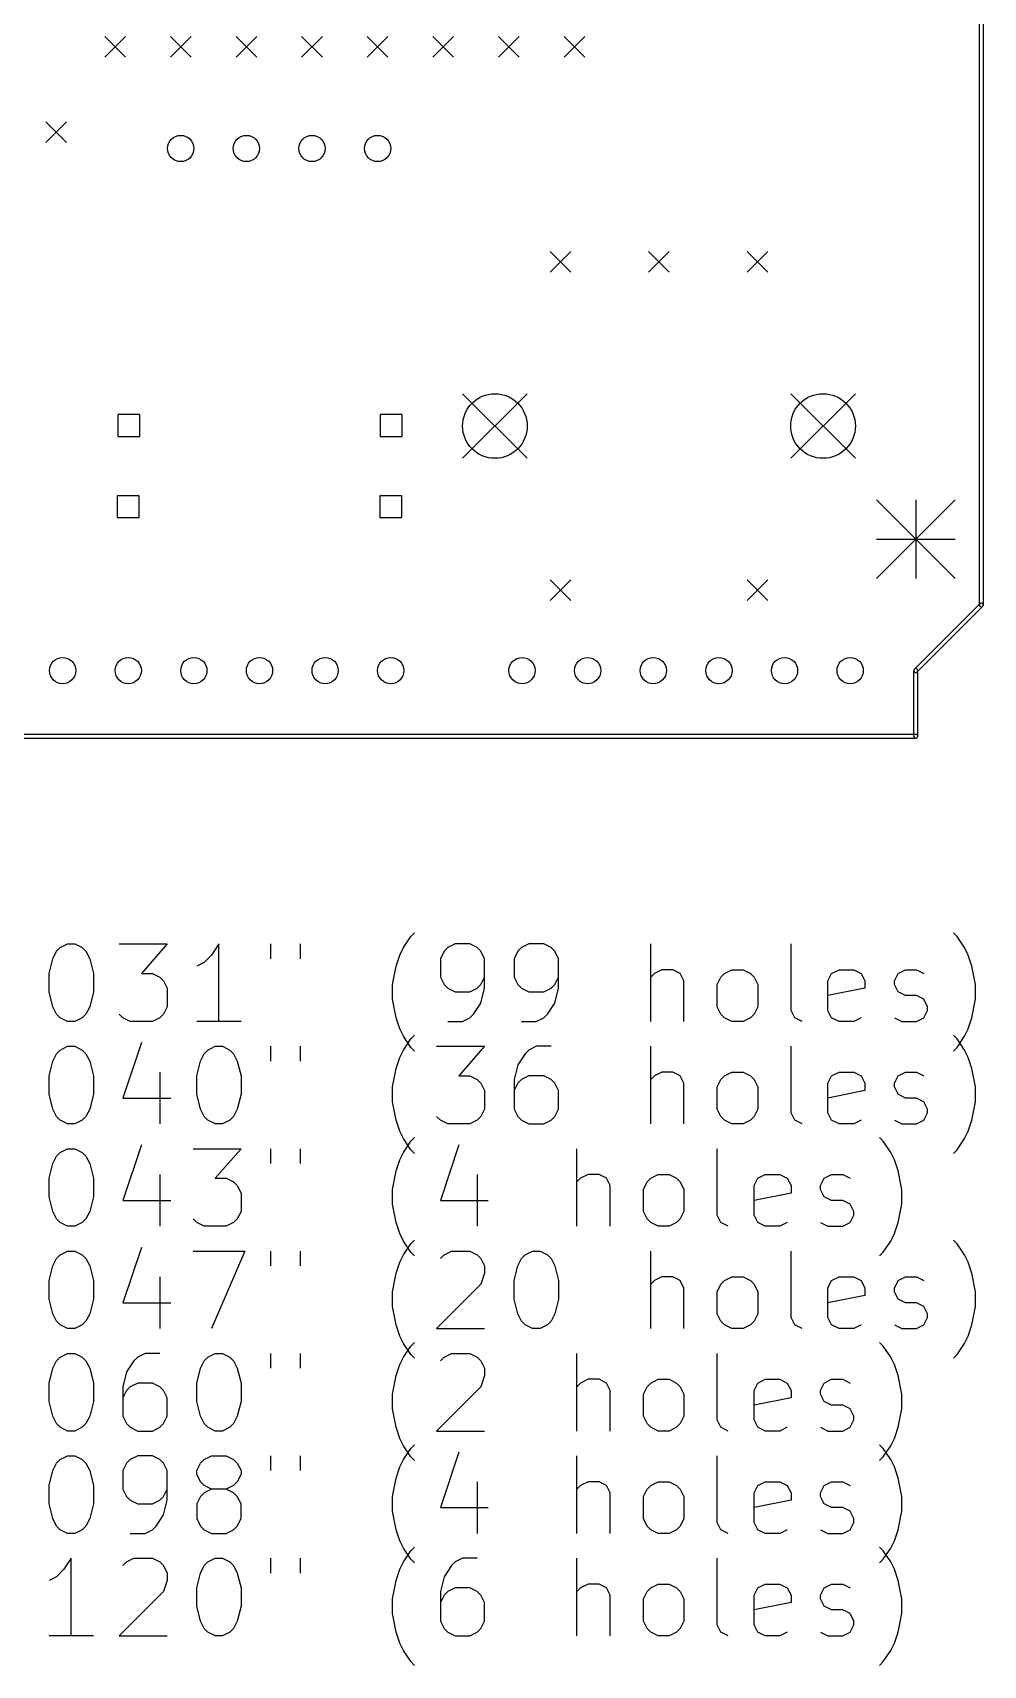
# Model space of a CAD drawing. Extents: x 108 to 190, y -162 to -37.
# Drawn here: x 142.9 to 179.7, y -162.3 to -99.2 of the extents above; entities that cross this region are included whole.
import ezdxf

# ---------------------------------------------------------------- set-up
doc = ezdxf.new("R2010")
doc.units = 0
doc.header["$MEASUREMENT"] = 0
doc.layers.add('BLACK', color=7, linetype='CONTINUOUS')

msp = doc.modelspace()

# ---------------------------------------------------------------- linework, layer by layer
at = {"layer": 'Black'}
for p, q in [((179.503, -121.285), (179.503, -88.519)), ((179.653, -121.285), (179.653, -88.519)), ((145.65, -99.295), (146.45, -100.095)), ((146.45, -99.295), (145.65, -100.095)), ((148.19, -99.295), (148.99, -100.095)), ((148.99, -99.295), (148.19, -100.095)), ((150.73, -99.295), (151.53, -100.095)), ((151.53, -99.295), (150.73, -100.095)), ((153.27, -99.295), (154.07, -100.095)), ((154.07, -99.295), (153.27, -100.095)), ((155.81, -99.295), (156.61, -100.095)), ((156.61, -99.295), (155.81, -100.095)), ((158.35, -99.295), (159.15, -100.095)), ((159.15, -99.295), (158.35, -100.095)), ((160.89, -99.295), (161.69, -100.095)), ((161.69, -99.295), (160.89, -100.095)), ((163.43, -99.295), (164.23, -100.095)), ((164.23, -99.295), (163.43, -100.095)), ((143.364, -102.597), (144.164, -103.397)), ((144.164, -102.597), (143.364, -103.397)), ((162.888, -107.615), (163.688, -108.415)), ((163.688, -107.615), (162.888, -108.415)), ((166.698, -107.615), (167.498, -108.415)), ((167.498, -107.615), (166.698, -108.415)), ((170.508, -107.615), (171.308, -108.415)), ((171.308, -107.615), (170.508, -108.415)), ((159.498, -113.115), (161.998, -115.615)), ((161.998, -113.115), (159.498, -115.615)), ((172.198, -113.115), (174.698, -115.615)), ((174.698, -113.115), (172.198, -115.615)), ((147.002, -113.921), (146.154, -113.921)), ((146.154, -113.921), (146.154, -114.769)), ((147.002, -114.769), (147.002, -113.921)), ((157.162, -113.921), (156.314, -113.921)), ((156.314, -113.921), (156.314, -114.769)), ((157.162, -114.769), (157.162, -113.921)), ((146.154, -114.769), (147.002, -114.769)), ((156.314, -114.769), (157.162, -114.769)), ((146.982, -117.061), (146.134, -117.061)), ((146.134, -117.061), (146.134, -117.909)), ((146.982, -117.909), (146.982, -117.061)), ((157.142, -117.061), (156.294, -117.061)), ((156.294, -117.061), (156.294, -117.909)), ((157.142, -117.909), (157.142, -117.061)), ((175.514, -117.221), (178.562, -120.269)), ((178.562, -117.221), (175.514, -120.269)), ((177.038, -117.221), (177.038, -120.269)), ((146.134, -117.909), (146.982, -117.909)), ((156.294, -117.909), (157.142, -117.909)), ((175.514, -118.745), (178.562, -118.745)), ((162.888, -120.315), (163.688, -121.115)), ((163.688, -120.315), (162.888, -121.115)), ((170.508, -120.315), (171.308, -121.115)), ((171.308, -120.315), (170.508, -121.115)), ((176.985, -123.772), (179.525, -121.232)), ((177.091, -123.878), (179.631, -121.338)), ((176.963, -126.365), (176.963, -123.825)), ((177.113, -126.365), (177.113, -123.825)), ((110.998, -126.29), (177.038, -126.29)), ((110.998, -126.44), (177.038, -126.44)), ((143.923, -134.54), (144.209, -134.397)), ((144.209, -134.397), (144.494, -134.397)), ((144.494, -134.397), (144.78, -134.54)), ((146.209, -134.397), (148.066, -134.397)), ((148.066, -134.397), (147.066, -135.54)), ((150.066, -134.397), (149.78, -134.826)), ((150.066, -137.397), (150.066, -134.397)), ((152.066, -134.397), (152.066, -134.969)), ((153.209, -134.397), (153.209, -134.969)), ((157.209, -134.54), (157.494, -134.111)), ((157.494, -134.111), (157.637, -133.969)), ((159.209, -134.397), (158.923, -134.54)), ((159.78, -134.397), (159.209, -134.397)), ((160.066, -134.54), (159.78, -134.397)), ((162.066, -134.397), (161.78, -134.54)), ((162.637, -134.397), (162.066, -134.397)), ((162.923, -134.54), (162.637, -134.397)), ((166.78, -137.397), (166.78, -134.397)), ((172.209, -136.969), (172.209, -134.397)), ((178.637, -134.111), (178.494, -133.969)), ((178.923, -134.54), (178.637, -134.111)), ((143.494, -135.54), (143.637, -134.969)), ((143.637, -134.969), (143.78, -134.683)), ((143.78, -134.683), (143.923, -134.54)), ((144.78, -134.54), (144.923, -134.683)), ((144.923, -134.683), (145.066, -134.969)), ((145.066, -134.969), (145.209, -135.54)), ((149.494, -135.111), (149.209, -135.254)), ((149.78, -134.826), (149.494, -135.111)), ((156.923, -135.254), (157.066, -134.826)), ((157.066, -134.826), (157.209, -134.54)), ((158.78, -134.683), (158.637, -134.969)), ((158.637, -134.969), (158.637, -135.683)), ((158.923, -134.54), (158.78, -134.683)), ((160.209, -134.683), (160.066, -134.54)), ((160.352, -134.969), (160.209, -134.683)), ((160.352, -136.111), (160.352, -134.969)), ((161.637, -134.683), (161.494, -134.969)), ((161.494, -134.969), (161.494, -135.683)), ((161.78, -134.54), (161.637, -134.683)), ((163.066, -134.683), (162.923, -134.54)), ((163.209, -134.969), (163.066, -134.683)), ((163.209, -136.111), (163.209, -134.969)), ((179.066, -134.826), (178.923, -134.54)), ((179.209, -135.254), (179.066, -134.826)), ((143.494, -136.254), (143.494, -135.54)), ((145.209, -135.54), (145.209, -136.254)), ((147.066, -135.54), (147.494, -135.54)), ((147.494, -135.54), (147.78, -135.683)), ((147.78, -135.683), (147.923, -135.826)), ((156.78, -135.969), (156.923, -135.254)), ((158.637, -135.683), (158.78, -135.969)), ((160.209, -135.969), (160.352, -135.683)), ((161.494, -135.683), (161.637, -135.969)), ((163.066, -135.969), (163.209, -135.683)), ((166.923, -135.54), (166.78, -135.683)), ((167.209, -135.397), (166.923, -135.54)), ((167.637, -135.397), (167.209, -135.397)), ((167.923, -135.54), (167.637, -135.397)), ((168.066, -135.826), (167.923, -135.54)), ((169.352, -135.969), (169.494, -135.683)), ((169.494, -135.683), (169.637, -135.54)), ((169.637, -135.54), (169.923, -135.397)), ((169.923, -135.397), (170.352, -135.397)), ((170.352, -135.397), (170.637, -135.54)), ((170.637, -135.54), (170.78, -135.683)), ((170.78, -135.683), (170.923, -135.969)), ((173.637, -135.826), (173.78, -135.54)), ((173.78, -135.54), (174.066, -135.397)), ((174.066, -135.397), (174.637, -135.397)), ((174.637, -135.397), (174.923, -135.54)), ((174.923, -135.54), (175.066, -135.826)), ((176.209, -135.826), (176.352, -135.54)), ((176.352, -135.54), (176.637, -135.397)), ((176.637, -135.397), (177.066, -135.397)), ((177.066, -135.397), (177.352, -135.54)), ((179.352, -135.969), (179.209, -135.254)), ((143.637, -136.826), (143.494, -136.254)), ((145.209, -136.254), (145.066, -136.826)), ((147.923, -135.826), (148.066, -136.111)), ((148.066, -136.111), (148.066, -136.826)), ((156.78, -136.54), (156.78, -135.969)), ((158.78, -135.969), (158.923, -136.111)), ((158.923, -136.111), (159.209, -136.254)), ((159.209, -136.254), (159.78, -136.254)), ((159.78, -136.254), (160.066, -136.111)), ((160.066, -136.111), (160.209, -135.969)), ((160.209, -136.683), (160.352, -136.111)), ((161.637, -135.969), (161.78, -136.111)), ((161.78, -136.111), (162.066, -136.254)), ((162.066, -136.254), (162.637, -136.254)), ((162.637, -136.254), (162.923, -136.111)), ((162.923, -136.111), (163.066, -135.969)), ((163.066, -136.683), (163.209, -136.111)), ((168.066, -137.397), (168.066, -135.826)), ((169.352, -136.826), (169.352, -135.969)), ((170.923, -135.969), (170.923, -136.826)), ((173.637, -136.969), (173.637, -135.826)), ((175.066, -136.111), (173.637, -136.397)), ((175.066, -135.826), (175.066, -136.111)), ((176.209, -135.969), (176.209, -135.826)), ((176.352, -136.254), (176.209, -135.969)), ((176.637, -136.397), (176.352, -136.254)), ((177.066, -136.397), (176.637, -136.397)), ((177.352, -136.54), (177.066, -136.397)), ((179.352, -136.54), (179.352, -135.969)), ((143.78, -137.111), (143.637, -136.826)), ((145.066, -136.826), (144.923, -137.111)), ((148.066, -136.826), (147.923, -137.111)), ((156.923, -137.254), (156.78, -136.54)), ((159.923, -137.111), (160.209, -136.683)), ((162.78, -137.111), (163.066, -136.683)), ((169.494, -137.111), (169.352, -136.826)), ((170.923, -136.826), (170.78, -137.111)), ((172.352, -137.254), (172.209, -136.969)), ((173.78, -137.254), (173.637, -136.969)), ((177.494, -136.826), (177.352, -136.54)), ((177.352, -137.254), (177.494, -136.969)), ((177.494, -136.969), (177.494, -136.826)), ((179.209, -137.254), (179.352, -136.54)), ((143.923, -137.254), (143.78, -137.111)), ((144.209, -137.397), (143.923, -137.254)), ((144.494, -137.397), (144.209, -137.397)), ((144.78, -137.254), (144.494, -137.397)), ((144.923, -137.111), (144.78, -137.254)), ((146.352, -137.254), (146.209, -137.111)), ((146.637, -137.397), (146.352, -137.254)), ((147.494, -137.397), (146.637, -137.397)), ((147.78, -137.254), (147.494, -137.397)), ((147.923, -137.111), (147.78, -137.254)), ((150.923, -137.397), (149.209, -137.397)), ((157.066, -137.683), (156.923, -137.254)), ((158.923, -137.397), (159.494, -137.397)), ((159.494, -137.397), (159.78, -137.254)), ((159.78, -137.254), (159.923, -137.111)), ((161.78, -137.397), (162.352, -137.397)), ((162.352, -137.397), (162.637, -137.254)), ((162.637, -137.254), (162.78, -137.111)), ((169.637, -137.254), (169.494, -137.111)), ((169.923, -137.397), (169.637, -137.254)), ((170.352, -137.397), (169.923, -137.397)), ((170.637, -137.254), (170.352, -137.397)), ((170.78, -137.111), (170.637, -137.254)), ((172.637, -137.397), (172.352, -137.254)), ((174.066, -137.397), (173.78, -137.254)), ((174.637, -137.397), (174.066, -137.397)), ((174.923, -137.254), (174.637, -137.397)), ((176.209, -137.254), (176.494, -137.397)), ((176.494, -137.397), (177.066, -137.397)), ((177.066, -137.397), (177.352, -137.254)), ((179.066, -137.683), (179.209, -137.254)), ((147.066, -138.214), (146.352, -140.357)), ((157.209, -137.969), (157.066, -137.683)), ((157.494, -138.397), (157.209, -137.969)), ((157.209, -138.5), (157.494, -138.071)), ((157.494, -138.071), (157.637, -137.929)), ((178.637, -138.071), (178.494, -137.929)), ((178.637, -138.397), (178.923, -137.969)), ((178.923, -138.5), (178.637, -138.071)), ((178.923, -137.969), (179.066, -137.683)), ((143.637, -138.929), (143.78, -138.643)), ((143.78, -138.643), (143.923, -138.5)), ((143.923, -138.5), (144.209, -138.357)), ((144.209, -138.357), (144.494, -138.357)), ((144.494, -138.357), (144.78, -138.5)), ((144.78, -138.5), (144.923, -138.643)), ((144.923, -138.643), (145.066, -138.929)), ((149.352, -138.929), (149.494, -138.643)), ((149.494, -138.643), (149.637, -138.5)), ((149.637, -138.5), (149.923, -138.357)), ((149.923, -138.357), (150.209, -138.357)), ((150.209, -138.357), (150.494, -138.5)), ((150.494, -138.5), (150.637, -138.643)), ((150.637, -138.643), (150.78, -138.929)), ((152.066, -138.357), (152.066, -138.929)), ((153.209, -138.357), (153.209, -138.929)), ((156.923, -139.214), (157.066, -138.786)), ((157.066, -138.786), (157.209, -138.5)), ((157.637, -138.54), (157.494, -138.397)), ((158.494, -138.357), (160.352, -138.357)), ((160.352, -138.357), (159.352, -139.5)), ((161.923, -138.643), (161.637, -139.071)), ((162.066, -138.5), (161.923, -138.643)), ((162.352, -138.357), (162.066, -138.5)), ((162.923, -138.357), (162.352, -138.357)), ((166.78, -141.357), (166.78, -138.357)), ((172.209, -140.929), (172.209, -138.357)), ((178.494, -138.54), (178.637, -138.397)), ((179.066, -138.786), (178.923, -138.5)), ((179.209, -139.214), (179.066, -138.786)), ((143.494, -139.5), (143.637, -138.929)), ((143.494, -140.214), (143.494, -139.5)), ((145.066, -138.929), (145.209, -139.5)), ((145.209, -139.5), (145.209, -140.214)), ((147.78, -139.357), (147.78, -141.357)), ((149.209, -139.5), (149.352, -138.929)), ((149.209, -140.214), (149.209, -139.5)), ((150.78, -138.929), (150.923, -139.5)), ((150.923, -139.5), (150.923, -140.214)), ((156.78, -139.929), (156.923, -139.214)), ((159.352, -139.5), (159.78, -139.5)), ((159.78, -139.5), (160.066, -139.643)), ((161.637, -139.071), (161.494, -139.643)), ((162.066, -139.5), (161.78, -139.643)), ((162.637, -139.5), (162.066, -139.5)), ((162.923, -139.643), (162.637, -139.5)), ((166.923, -139.5), (166.78, -139.643)), ((167.209, -139.357), (166.923, -139.5)), ((167.637, -139.357), (167.209, -139.357)), ((167.923, -139.5), (167.637, -139.357)), ((168.066, -139.786), (167.923, -139.5)), ((169.494, -139.643), (169.637, -139.5)), ((169.637, -139.5), (169.923, -139.357)), ((169.923, -139.357), (170.352, -139.357)), ((170.352, -139.357), (170.637, -139.5)), ((170.637, -139.5), (170.78, -139.643)), ((173.637, -139.786), (173.78, -139.5)), ((173.78, -139.5), (174.066, -139.357)), ((174.066, -139.357), (174.637, -139.357)), ((174.637, -139.357), (174.923, -139.5)), ((174.923, -139.5), (175.066, -139.786)), ((176.209, -139.786), (176.352, -139.5)), ((176.352, -139.5), (176.637, -139.357)), ((176.637, -139.357), (177.066, -139.357)), ((177.066, -139.357), (177.352, -139.5)), ((179.352, -139.929), (179.209, -139.214)), ((156.78, -140.5), (156.78, -139.929)), ((160.066, -139.643), (160.209, -139.786)), ((160.209, -139.786), (160.352, -140.071)), ((160.352, -140.071), (160.352, -140.786)), ((161.494, -139.643), (161.494, -140.786)), ((161.637, -139.786), (161.494, -140.071)), ((161.78, -139.643), (161.637, -139.786)), ((163.066, -139.786), (162.923, -139.643)), ((163.209, -140.071), (163.066, -139.786)), ((163.209, -140.786), (163.209, -140.071)), ((168.066, -141.357), (168.066, -139.786)), ((169.352, -139.929), (169.494, -139.643)), ((169.352, -140.786), (169.352, -139.929)), ((170.78, -139.643), (170.923, -139.929)), ((170.923, -139.929), (170.923, -140.786)), ((173.637, -140.929), (173.637, -139.786)), ((175.066, -140.071), (173.637, -140.357)), ((175.066, -139.786), (175.066, -140.071)), ((176.209, -139.929), (176.209, -139.786)), ((176.352, -140.214), (176.209, -139.929)), ((179.352, -140.5), (179.352, -139.929)), ((143.637, -140.786), (143.494, -140.214)), ((143.78, -141.071), (143.637, -140.786)), ((145.066, -140.786), (144.923, -141.071)), ((145.209, -140.214), (145.066, -140.786)), ((146.352, -140.357), (148.209, -140.357)), ((149.352, -140.786), (149.209, -140.214)), ((149.494, -141.071), (149.352, -140.786)), ((150.78, -140.786), (150.637, -141.071)), ((150.923, -140.214), (150.78, -140.786)), ((156.923, -141.214), (156.78, -140.5)), ((160.352, -140.786), (160.209, -141.071)), ((161.494, -140.786), (161.637, -141.071)), ((163.066, -141.071), (163.209, -140.786)), ((169.494, -141.071), (169.352, -140.786)), ((170.923, -140.786), (170.78, -141.071)), ((176.637, -140.357), (176.352, -140.214)), ((177.066, -140.357), (176.637, -140.357)), ((177.352, -140.5), (177.066, -140.357)), ((177.494, -140.786), (177.352, -140.5)), ((177.494, -140.929), (177.494, -140.786)), ((179.209, -141.214), (179.352, -140.5)), ((143.923, -141.214), (143.78, -141.071)), ((144.209, -141.357), (143.923, -141.214)), ((144.494, -141.357), (144.209, -141.357)), ((144.78, -141.214), (144.494, -141.357)), ((144.923, -141.071), (144.78, -141.214)), ((149.637, -141.214), (149.494, -141.071)), ((149.923, -141.357), (149.637, -141.214)), ((150.209, -141.357), (149.923, -141.357)), ((150.494, -141.214), (150.209, -141.357)), ((150.637, -141.071), (150.494, -141.214)), ((157.066, -141.643), (156.923, -141.214)), ((158.637, -141.214), (158.494, -141.071)), ((158.923, -141.357), (158.637, -141.214)), ((159.78, -141.357), (158.923, -141.357)), ((160.066, -141.214), (159.78, -141.357)), ((160.209, -141.071), (160.066, -141.214)), ((161.637, -141.071), (161.78, -141.214)), ((161.78, -141.214), (162.066, -141.357)), ((162.066, -141.357), (162.637, -141.357)), ((162.637, -141.357), (162.923, -141.214)), ((162.923, -141.214), (163.066, -141.071)), ((169.637, -141.214), (169.494, -141.071)), ((169.923, -141.357), (169.637, -141.214)), ((170.352, -141.357), (169.923, -141.357)), ((170.637, -141.214), (170.352, -141.357)), ((170.78, -141.071), (170.637, -141.214)), ((172.352, -141.214), (172.209, -140.929)), ((172.637, -141.357), (172.352, -141.214)), ((173.78, -141.214), (173.637, -140.929)), ((174.066, -141.357), (173.78, -141.214)), ((174.637, -141.357), (174.066, -141.357)), ((174.923, -141.214), (174.637, -141.357)), ((176.209, -141.214), (176.494, -141.357)), ((176.494, -141.357), (177.066, -141.357)), ((177.066, -141.357), (177.352, -141.214)), ((177.352, -141.214), (177.494, -140.929)), ((179.066, -141.643), (179.209, -141.214)), ((157.209, -141.929), (157.066, -141.643)), ((157.494, -142.357), (157.209, -141.929)), ((157.209, -142.46), (157.494, -142.031)), ((157.494, -142.031), (157.637, -141.889)), ((175.78, -142.031), (175.637, -141.889)), ((176.066, -142.46), (175.78, -142.031)), ((178.637, -142.357), (178.923, -141.929)), ((178.923, -141.929), (179.066, -141.643)), ((143.637, -142.889), (143.78, -142.603)), ((143.78, -142.603), (143.923, -142.46)), ((143.923, -142.46), (144.209, -142.317)), ((144.209, -142.317), (144.494, -142.317)), ((144.494, -142.317), (144.78, -142.46)), ((144.78, -142.46), (144.923, -142.603)), ((144.923, -142.603), (145.066, -142.889)), ((147.066, -142.174), (146.352, -144.317)), ((149.066, -142.317), (150.923, -142.317)), ((150.923, -142.317), (149.923, -143.46)), ((152.066, -142.317), (152.066, -142.889)), ((153.209, -142.317), (153.209, -142.889)), ((157.066, -142.746), (157.209, -142.46)), ((157.637, -142.5), (157.494, -142.357)), ((159.352, -142.174), (158.637, -144.317)), ((163.923, -145.317), (163.923, -142.317)), ((169.352, -144.889), (169.352, -142.317)), ((176.209, -142.746), (176.066, -142.46)), ((178.494, -142.5), (178.637, -142.357)), ((143.494, -143.46), (143.637, -142.889)), ((145.066, -142.889), (145.209, -143.46)), ((147.78, -143.317), (147.78, -145.317)), ((156.78, -143.889), (156.923, -143.174)), ((156.923, -143.174), (157.066, -142.746)), ((160.066, -143.317), (160.066, -145.317)), ((164.352, -143.317), (164.066, -143.46)), ((164.78, -143.317), (164.352, -143.317)), ((165.066, -143.46), (164.78, -143.317)), ((166.78, -143.46), (167.066, -143.317)), ((167.066, -143.317), (167.494, -143.317)), ((167.494, -143.317), (167.78, -143.46)), ((170.923, -143.46), (171.209, -143.317)), ((171.209, -143.317), (171.78, -143.317)), ((171.78, -143.317), (172.066, -143.46)), ((173.494, -143.46), (173.78, -143.317)), ((173.78, -143.317), (174.209, -143.317)), ((174.209, -143.317), (174.494, -143.46)), ((176.352, -143.174), (176.209, -142.746)), ((176.494, -143.889), (176.352, -143.174)), ((143.494, -144.174), (143.494, -143.46)), ((145.209, -143.46), (145.209, -144.174)), ((149.923, -143.46), (150.352, -143.46)), ((150.352, -143.46), (150.637, -143.603)), ((150.637, -143.603), (150.78, -143.746)), ((150.78, -143.746), (150.923, -144.031)), ((156.78, -144.46), (156.78, -143.889)), ((164.066, -143.46), (163.923, -143.603)), ((165.209, -143.746), (165.066, -143.46)), ((165.209, -145.317), (165.209, -143.746)), ((166.494, -143.889), (166.637, -143.603)), ((166.494, -144.746), (166.494, -143.889)), ((166.637, -143.603), (166.78, -143.46)), ((167.78, -143.46), (167.923, -143.603)), ((167.923, -143.603), (168.066, -143.889)), ((168.066, -143.889), (168.066, -144.746)), ((170.78, -143.746), (170.923, -143.46)), ((170.78, -144.889), (170.78, -143.746)), ((172.066, -143.46), (172.209, -143.746)), ((172.209, -143.746), (172.209, -144.031)), ((173.352, -143.746), (173.494, -143.46)), ((173.352, -143.889), (173.352, -143.746)), ((173.494, -144.174), (173.352, -143.889)), ((176.494, -144.46), (176.494, -143.889)), ((143.637, -144.746), (143.494, -144.174)), ((145.209, -144.174), (145.066, -144.746)), ((146.352, -144.317), (148.209, -144.317)), ((150.923, -144.031), (150.923, -144.746)), ((156.923, -145.174), (156.78, -144.46)), ((158.637, -144.317), (160.494, -144.317)), ((172.209, -144.031), (170.78, -144.317)), ((173.78, -144.317), (173.494, -144.174)), ((174.209, -144.317), (173.78, -144.317)), ((174.494, -144.46), (174.209, -144.317)), ((174.637, -144.746), (174.494, -144.46)), ((176.352, -145.174), (176.494, -144.46)), ((143.78, -145.031), (143.637, -144.746)), ((143.923, -145.174), (143.78, -145.031)), ((144.209, -145.317), (143.923, -145.174)), ((144.78, -145.174), (144.494, -145.317)), ((144.923, -145.031), (144.78, -145.174)), ((145.066, -144.746), (144.923, -145.031)), ((149.209, -145.174), (149.066, -145.031)), ((149.494, -145.317), (149.209, -145.174)), ((150.637, -145.174), (150.352, -145.317)), ((150.78, -145.031), (150.637, -145.174)), ((150.923, -144.746), (150.78, -145.031)), ((157.066, -145.603), (156.923, -145.174)), ((166.637, -145.031), (166.494, -144.746)), ((166.78, -145.174), (166.637, -145.031)), ((167.066, -145.317), (166.78, -145.174)), ((167.78, -145.174), (167.494, -145.317)), ((167.923, -145.031), (167.78, -145.174)), ((168.066, -144.746), (167.923, -145.031)), ((169.494, -145.174), (169.352, -144.889)), ((169.78, -145.317), (169.494, -145.174)), ((170.923, -145.174), (170.78, -144.889)), ((171.209, -145.317), (170.923, -145.174)), ((172.066, -145.174), (171.78, -145.317)), ((173.352, -145.174), (173.637, -145.317)), ((174.209, -145.317), (174.494, -145.174)), ((174.494, -145.174), (174.637, -144.889)), ((174.637, -144.889), (174.637, -144.746)), ((176.209, -145.603), (176.352, -145.174)), ((144.494, -145.317), (144.209, -145.317)), ((150.352, -145.317), (149.494, -145.317)), ((157.209, -145.889), (157.066, -145.603)), ((157.494, -145.991), (157.637, -145.849)), ((167.494, -145.317), (167.066, -145.317)), ((171.78, -145.317), (171.209, -145.317)), ((173.637, -145.317), (174.209, -145.317)), ((176.066, -145.889), (176.209, -145.603)), ((178.637, -145.991), (178.494, -145.849)), ((143.78, -146.563), (143.923, -146.42)), ((143.923, -146.42), (144.209, -146.277)), ((144.209, -146.277), (144.494, -146.277)), ((144.494, -146.277), (144.78, -146.42)), ((144.78, -146.42), (144.923, -146.563)), ((147.066, -146.134), (146.352, -148.277)), ((149.066, -146.277), (151.066, -146.277)), ((151.066, -146.277), (149.78, -149.277)), ((152.066, -146.277), (152.066, -146.849)), ((153.209, -146.277), (153.209, -146.849)), ((157.066, -146.706), (157.209, -146.42)), ((157.494, -146.317), (157.209, -145.889)), ((157.209, -146.42), (157.494, -145.991)), ((157.637, -146.46), (157.494, -146.317)), ((158.637, -146.563), (158.78, -146.42)), ((158.78, -146.42), (159.066, -146.277)), ((159.066, -146.277), (159.78, -146.277)), ((159.78, -146.277), (160.066, -146.42)), ((160.066, -146.42), (160.209, -146.563)), ((161.78, -146.563), (161.923, -146.42)), ((161.923, -146.42), (162.209, -146.277)), ((162.209, -146.277), (162.494, -146.277)), ((162.494, -146.277), (162.78, -146.42)), ((162.78, -146.42), (162.923, -146.563)), ((166.78, -149.277), (166.78, -146.277)), ((172.209, -148.849), (172.209, -146.277)), ((175.637, -146.46), (175.78, -146.317)), ((175.78, -146.317), (176.066, -145.889)), ((178.923, -146.42), (178.637, -145.991)), ((179.066, -146.706), (178.923, -146.42)), ((143.494, -147.42), (143.637, -146.849)), ((143.637, -146.849), (143.78, -146.563)), ((144.923, -146.563), (145.066, -146.849)), ((145.066, -146.849), (145.209, -147.42)), ((156.78, -147.849), (156.923, -147.134)), ((156.923, -147.134), (157.066, -146.706)), ((160.209, -146.563), (160.352, -146.849)), ((160.352, -147.134), (160.209, -147.563)), ((160.352, -146.849), (160.352, -147.134)), ((161.494, -147.42), (161.637, -146.849)), ((161.637, -146.849), (161.78, -146.563)), ((162.923, -146.563), (163.066, -146.849)), ((163.066, -146.849), (163.209, -147.42)), ((179.209, -147.134), (179.066, -146.706)), ((179.352, -147.849), (179.209, -147.134)), ((143.494, -148.134), (143.494, -147.42)), ((145.209, -147.42), (145.209, -148.134)), ((147.78, -147.277), (147.78, -149.277)), ((160.209, -147.563), (158.494, -149.277)), ((161.494, -148.134), (161.494, -147.42)), ((163.209, -147.42), (163.209, -148.134)), ((166.923, -147.42), (166.78, -147.563)), ((167.209, -147.277), (166.923, -147.42)), ((167.637, -147.277), (167.209, -147.277)), ((167.923, -147.42), (167.637, -147.277)), ((168.066, -147.706), (167.923, -147.42)), ((168.066, -149.277), (168.066, -147.706)), ((169.352, -147.849), (169.494, -147.563)), ((169.494, -147.563), (169.637, -147.42)), ((169.637, -147.42), (169.923, -147.277)), ((169.923, -147.277), (170.352, -147.277)), ((170.352, -147.277), (170.637, -147.42)), ((170.637, -147.42), (170.78, -147.563)), ((170.78, -147.563), (170.923, -147.849)), ((173.637, -147.706), (173.78, -147.42)), ((173.637, -148.849), (173.637, -147.706)), ((173.78, -147.42), (174.066, -147.277)), ((174.066, -147.277), (174.637, -147.277)), ((174.637, -147.277), (174.923, -147.42)), ((174.923, -147.42), (175.066, -147.706)), ((175.066, -147.706), (175.066, -147.991)), ((176.209, -147.706), (176.352, -147.42)), ((176.209, -147.849), (176.209, -147.706)), ((176.352, -147.42), (176.637, -147.277)), ((176.637, -147.277), (177.066, -147.277)), ((177.066, -147.277), (177.352, -147.42)), ((143.637, -148.706), (143.494, -148.134)), ((145.209, -148.134), (145.066, -148.706)), ((146.352, -148.277), (148.209, -148.277)), ((156.78, -148.42), (156.78, -147.849)), ((161.637, -148.706), (161.494, -148.134)), ((163.209, -148.134), (163.066, -148.706)), ((169.352, -148.706), (169.352, -147.849)), ((170.923, -147.849), (170.923, -148.706)), ((175.066, -147.991), (173.637, -148.277)), ((176.352, -148.134), (176.209, -147.849)), ((176.637, -148.277), (176.352, -148.134)), ((177.066, -148.277), (176.637, -148.277)), ((177.352, -148.42), (177.066, -148.277)), ((179.352, -148.42), (179.352, -147.849)), ((143.78, -148.991), (143.637, -148.706)), ((143.923, -149.134), (143.78, -148.991)), ((144.923, -148.991), (144.78, -149.134)), ((145.066, -148.706), (144.923, -148.991)), ((156.923, -149.134), (156.78, -148.42)), ((161.78, -148.991), (161.637, -148.706)), ((161.923, -149.134), (161.78, -148.991)), ((162.923, -148.991), (162.78, -149.134)), ((163.066, -148.706), (162.923, -148.991)), ((169.494, -148.991), (169.352, -148.706)), ((169.637, -149.134), (169.494, -148.991)), ((170.78, -148.991), (170.637, -149.134)), ((170.923, -148.706), (170.78, -148.991)), ((172.352, -149.134), (172.209, -148.849)), ((173.78, -149.134), (173.637, -148.849)), ((177.494, -148.706), (177.352, -148.42)), ((177.352, -149.134), (177.494, -148.849)), ((177.494, -148.849), (177.494, -148.706)), ((179.209, -149.134), (179.352, -148.42)), ((144.209, -149.277), (143.923, -149.134)), ((144.494, -149.277), (144.209, -149.277)), ((144.78, -149.134), (144.494, -149.277)), ((157.066, -149.563), (156.923, -149.134)), ((157.209, -149.849), (157.066, -149.563)), ((158.494, -149.277), (160.352, -149.277)), ((162.209, -149.277), (161.923, -149.134)), ((162.494, -149.277), (162.209, -149.277)), ((162.78, -149.134), (162.494, -149.277)), ((169.923, -149.277), (169.637, -149.134)), ((170.352, -149.277), (169.923, -149.277)), ((170.637, -149.134), (170.352, -149.277)), ((172.637, -149.277), (172.352, -149.134)), ((174.066, -149.277), (173.78, -149.134)), ((174.637, -149.277), (174.066, -149.277)), ((174.923, -149.134), (174.637, -149.277)), ((176.209, -149.134), (176.494, -149.277)), ((176.494, -149.277), (177.066, -149.277)), ((177.066, -149.277), (177.352, -149.134)), ((178.923, -149.849), (179.066, -149.563)), ((179.066, -149.563), (179.209, -149.134)), ((143.923, -150.38), (144.209, -150.237)), ((144.209, -150.237), (144.494, -150.237)), ((144.494, -150.237), (144.78, -150.38)), ((147.209, -150.237), (146.923, -150.38)), ((147.78, -150.237), (147.209, -150.237)), ((149.637, -150.38), (149.923, -150.237)), ((149.923, -150.237), (150.209, -150.237)), ((150.209, -150.237), (150.494, -150.38)), ((152.066, -150.237), (152.066, -150.809)), ((153.209, -150.237), (153.209, -150.809)), ((157.494, -150.277), (157.209, -149.849)), ((157.209, -150.38), (157.494, -149.951)), ((157.494, -149.951), (157.637, -149.809)), ((157.637, -150.42), (157.494, -150.277)), ((158.78, -150.38), (159.066, -150.237)), ((159.066, -150.237), (159.78, -150.237)), ((159.78, -150.237), (160.066, -150.38)), ((163.923, -153.237), (163.923, -150.237)), ((169.352, -152.809), (169.352, -150.237)), ((175.78, -149.951), (175.637, -149.809)), ((176.066, -150.38), (175.78, -149.951)), ((178.494, -150.42), (178.637, -150.277)), ((178.637, -150.277), (178.923, -149.849)), ((143.494, -151.38), (143.637, -150.809)), ((143.637, -150.809), (143.78, -150.523)), ((143.78, -150.523), (143.923, -150.38)), ((144.78, -150.38), (144.923, -150.523)), ((144.923, -150.523), (145.066, -150.809)), ((145.066, -150.809), (145.209, -151.38)), ((146.78, -150.523), (146.494, -150.951)), ((146.923, -150.38), (146.78, -150.523)), ((149.209, -151.38), (149.352, -150.809)), ((149.352, -150.809), (149.494, -150.523)), ((149.494, -150.523), (149.637, -150.38)), ((150.494, -150.38), (150.637, -150.523)), ((150.637, -150.523), (150.78, -150.809)), ((150.78, -150.809), (150.923, -151.38)), ((156.923, -151.094), (157.066, -150.666)), ((157.066, -150.666), (157.209, -150.38)), ((158.637, -150.523), (158.78, -150.38)), ((160.066, -150.38), (160.209, -150.523)), ((160.209, -150.523), (160.352, -150.809)), ((160.352, -150.809), (160.352, -151.094)), ((176.209, -150.666), (176.066, -150.38)), ((176.352, -151.094), (176.209, -150.666)), ((143.494, -152.094), (143.494, -151.38)), ((145.209, -151.38), (145.209, -152.094)), ((146.494, -150.951), (146.352, -151.523)), ((146.352, -151.523), (146.352, -152.666)), ((146.637, -151.523), (146.494, -151.666)), ((146.923, -151.38), (146.637, -151.523)), ((147.494, -151.38), (146.923, -151.38)), ((147.78, -151.523), (147.494, -151.38)), ((147.923, -151.666), (147.78, -151.523)), ((149.209, -152.094), (149.209, -151.38)), ((150.923, -151.38), (150.923, -152.094)), ((156.78, -151.809), (156.923, -151.094)), ((160.209, -151.523), (158.494, -153.237)), ((160.352, -151.094), (160.209, -151.523)), ((164.066, -151.38), (163.923, -151.523)), ((164.352, -151.237), (164.066, -151.38)), ((164.78, -151.237), (164.352, -151.237)), ((165.066, -151.38), (164.78, -151.237)), ((165.209, -151.666), (165.066, -151.38)), ((166.494, -151.809), (166.637, -151.523)), ((166.637, -151.523), (166.78, -151.38)), ((166.78, -151.38), (167.066, -151.237)), ((167.066, -151.237), (167.494, -151.237)), ((167.494, -151.237), (167.78, -151.38)), ((167.78, -151.38), (167.923, -151.523)), ((167.923, -151.523), (168.066, -151.809)), ((170.78, -151.666), (170.923, -151.38)), ((170.923, -151.38), (171.209, -151.237)), ((171.209, -151.237), (171.78, -151.237)), ((171.78, -151.237), (172.066, -151.38)), ((172.066, -151.38), (172.209, -151.666)), ((173.352, -151.666), (173.494, -151.38)), ((173.494, -151.38), (173.78, -151.237)), ((173.78, -151.237), (174.209, -151.237)), ((174.209, -151.237), (174.494, -151.38)), ((176.494, -151.809), (176.352, -151.094)), ((143.637, -152.666), (143.494, -152.094)), ((145.209, -152.094), (145.066, -152.666)), ((146.494, -151.666), (146.352, -151.951)), ((148.066, -151.951), (147.923, -151.666)), ((148.066, -152.666), (148.066, -151.951)), ((149.352, -152.666), (149.209, -152.094)), ((150.923, -152.094), (150.78, -152.666)), ((156.78, -152.38), (156.78, -151.809)), ((165.209, -153.237), (165.209, -151.666)), ((166.494, -152.666), (166.494, -151.809)), ((168.066, -151.809), (168.066, -152.666)), ((170.78, -152.809), (170.78, -151.666)), ((172.209, -151.951), (170.78, -152.237)), ((172.209, -151.666), (172.209, -151.951)), ((173.352, -151.809), (173.352, -151.666)), ((173.494, -152.094), (173.352, -151.809)), ((173.78, -152.237), (173.494, -152.094)), ((176.494, -152.38), (176.494, -151.809)), ((143.78, -152.951), (143.637, -152.666)), ((145.066, -152.666), (144.923, -152.951)), ((146.352, -152.666), (146.494, -152.951)), ((147.923, -152.951), (148.066, -152.666)), ((149.494, -152.951), (149.352, -152.666)), ((150.78, -152.666), (150.637, -152.951)), ((156.923, -153.094), (156.78, -152.38)), ((166.637, -152.951), (166.494, -152.666)), ((168.066, -152.666), (167.923, -152.951)), ((169.494, -153.094), (169.352, -152.809)), ((170.923, -153.094), (170.78, -152.809)), ((174.209, -152.237), (173.78, -152.237)), ((174.494, -152.38), (174.209, -152.237)), ((174.637, -152.666), (174.494, -152.38)), ((174.494, -153.094), (174.637, -152.809)), ((174.637, -152.809), (174.637, -152.666)), ((176.352, -153.094), (176.494, -152.38)), ((143.923, -153.094), (143.78, -152.951)), ((144.209, -153.237), (143.923, -153.094)), ((144.494, -153.237), (144.209, -153.237)), ((144.78, -153.094), (144.494, -153.237)), ((144.923, -152.951), (144.78, -153.094)), ((146.494, -152.951), (146.637, -153.094)), ((146.637, -153.094), (146.923, -153.237)), ((146.923, -153.237), (147.494, -153.237)), ((147.494, -153.237), (147.78, -153.094)), ((147.78, -153.094), (147.923, -152.951)), ((149.637, -153.094), (149.494, -152.951)), ((149.923, -153.237), (149.637, -153.094)), ((150.209, -153.237), (149.923, -153.237)), ((150.494, -153.094), (150.209, -153.237)), ((150.637, -152.951), (150.494, -153.094)), ((157.066, -153.523), (156.923, -153.094)), ((158.494, -153.237), (160.352, -153.237)), ((166.78, -153.094), (166.637, -152.951)), ((167.066, -153.237), (166.78, -153.094)), ((167.494, -153.237), (167.066, -153.237)), ((167.78, -153.094), (167.494, -153.237)), ((167.923, -152.951), (167.78, -153.094)), ((169.78, -153.237), (169.494, -153.094)), ((171.209, -153.237), (170.923, -153.094)), ((171.78, -153.237), (171.209, -153.237)), ((172.066, -153.094), (171.78, -153.237)), ((173.352, -153.094), (173.637, -153.237)), ((173.637, -153.237), (174.209, -153.237)), ((174.209, -153.237), (174.494, -153.094)), ((176.209, -153.523), (176.352, -153.094)), ((157.209, -153.809), (157.066, -153.523)), ((157.494, -154.237), (157.209, -153.809)), ((157.209, -154.34), (157.494, -153.911)), ((157.494, -153.911), (157.637, -153.769)), ((159.352, -154.054), (158.637, -156.197)), ((175.78, -153.911), (175.637, -153.769)), ((175.78, -154.237), (176.066, -153.809)), ((176.066, -154.34), (175.78, -153.911)), ((176.066, -153.809), (176.209, -153.523)), ((143.637, -154.769), (143.78, -154.483)), ((143.78, -154.483), (143.923, -154.34)), ((143.923, -154.34), (144.209, -154.197)), ((144.209, -154.197), (144.494, -154.197)), ((144.494, -154.197), (144.78, -154.34)), ((144.78, -154.34), (144.923, -154.483)), ((144.923, -154.483), (145.066, -154.769)), ((146.494, -154.483), (146.352, -154.769)), ((146.637, -154.34), (146.494, -154.483)), ((146.923, -154.197), (146.637, -154.34)), ((147.494, -154.197), (146.923, -154.197)), ((147.78, -154.34), (147.494, -154.197)), ((147.923, -154.483), (147.78, -154.34)), ((148.066, -154.769), (147.923, -154.483)), ((149.209, -154.769), (149.352, -154.483)), ((149.352, -154.483), (149.494, -154.34)), ((149.494, -154.34), (149.78, -154.197)), ((149.78, -154.197), (150.352, -154.197)), ((150.352, -154.197), (150.637, -154.34)), ((150.637, -154.34), (150.78, -154.483)), ((150.78, -154.483), (150.923, -154.769)), ((152.066, -154.197), (152.066, -154.769)), ((153.209, -154.197), (153.209, -154.769)), ((156.923, -155.054), (157.066, -154.626)), ((157.066, -154.626), (157.209, -154.34)), ((157.637, -154.38), (157.494, -154.237)), ((163.923, -157.197), (163.923, -154.197)), ((169.352, -156.769), (169.352, -154.197)), ((175.637, -154.38), (175.78, -154.237)), ((176.209, -154.626), (176.066, -154.34)), ((176.352, -155.054), (176.209, -154.626)), ((143.494, -155.34), (143.637, -154.769)), ((143.494, -156.054), (143.494, -155.34)), ((145.066, -154.769), (145.209, -155.34)), ((145.209, -155.34), (145.209, -156.054)), ((146.352, -154.769), (146.352, -155.483)), ((148.066, -155.911), (148.066, -154.769)), ((149.209, -154.911), (149.209, -154.769)), ((149.352, -155.197), (149.209, -154.911)), ((149.494, -155.34), (149.352, -155.197)), ((149.78, -155.483), (149.494, -155.34)), ((150.637, -155.34), (150.352, -155.483)), ((150.78, -155.197), (150.637, -155.34)), ((150.923, -154.911), (150.78, -155.197)), ((150.923, -154.769), (150.923, -154.911)), ((156.78, -155.769), (156.923, -155.054)), ((160.066, -155.197), (160.066, -157.197)), ((164.066, -155.34), (163.923, -155.483)), ((164.352, -155.197), (164.066, -155.34)), ((164.78, -155.197), (164.352, -155.197)), ((165.066, -155.34), (164.78, -155.197)), ((165.209, -155.626), (165.066, -155.34)), ((166.637, -155.483), (166.78, -155.34)), ((166.78, -155.34), (167.066, -155.197)), ((167.066, -155.197), (167.494, -155.197)), ((167.494, -155.197), (167.78, -155.34)), ((167.78, -155.34), (167.923, -155.483)), ((170.78, -155.626), (170.923, -155.34)), ((170.923, -155.34), (171.209, -155.197)), ((171.209, -155.197), (171.78, -155.197)), ((171.78, -155.197), (172.066, -155.34)), ((172.066, -155.34), (172.209, -155.626)), ((173.352, -155.626), (173.494, -155.34)), ((173.494, -155.34), (173.78, -155.197)), ((173.78, -155.197), (174.209, -155.197)), ((174.209, -155.197), (174.494, -155.34)), ((176.494, -155.769), (176.352, -155.054)), ((146.352, -155.483), (146.494, -155.769)), ((146.494, -155.769), (146.637, -155.911)), ((146.637, -155.911), (146.923, -156.054)), ((147.494, -156.054), (147.78, -155.911)), ((147.78, -155.911), (147.923, -155.769)), ((147.923, -155.769), (148.066, -155.483)), ((147.923, -156.483), (148.066, -155.911)), ((149.352, -155.769), (149.209, -156.054)), ((149.494, -155.626), (149.352, -155.769)), ((149.78, -155.483), (149.494, -155.626)), ((150.352, -155.483), (149.78, -155.483)), ((150.637, -155.626), (150.352, -155.483)), ((150.78, -155.769), (150.637, -155.626)), ((150.923, -156.054), (150.78, -155.769)), ((156.78, -156.34), (156.78, -155.769)), ((165.209, -157.197), (165.209, -155.626)), ((166.494, -155.769), (166.637, -155.483)), ((166.494, -156.626), (166.494, -155.769)), ((167.923, -155.483), (168.066, -155.769)), ((168.066, -155.769), (168.066, -156.626)), ((170.78, -156.769), (170.78, -155.626)), ((172.209, -155.911), (170.78, -156.197)), ((172.209, -155.626), (172.209, -155.911)), ((173.352, -155.769), (173.352, -155.626)), ((173.494, -156.054), (173.352, -155.769)), ((176.494, -156.34), (176.494, -155.769)), ((143.637, -156.626), (143.494, -156.054)), ((145.209, -156.054), (145.066, -156.626)), ((146.923, -156.054), (147.494, -156.054)), ((147.637, -156.911), (147.923, -156.483)), ((149.209, -156.054), (149.209, -156.626)), ((150.923, -156.626), (150.923, -156.054)), ((156.923, -157.054), (156.78, -156.34)), ((158.637, -156.197), (160.494, -156.197)), ((173.78, -156.197), (173.494, -156.054)), ((174.209, -156.197), (173.78, -156.197)), ((174.494, -156.34), (174.209, -156.197)), ((174.637, -156.626), (174.494, -156.34)), ((176.352, -157.054), (176.494, -156.34)), ((143.78, -156.911), (143.637, -156.626)), ((143.923, -157.054), (143.78, -156.911)), ((144.209, -157.197), (143.923, -157.054)), ((144.494, -157.197), (144.209, -157.197)), ((144.78, -157.054), (144.494, -157.197)), ((144.923, -156.911), (144.78, -157.054)), ((145.066, -156.626), (144.923, -156.911)), ((146.637, -157.197), (147.209, -157.197)), ((147.209, -157.197), (147.494, -157.054)), ((147.494, -157.054), (147.637, -156.911)), ((149.209, -156.626), (149.352, -156.911)), ((149.352, -156.911), (149.494, -157.054)), ((149.494, -157.054), (149.78, -157.197)), ((149.78, -157.197), (150.352, -157.197)), ((150.352, -157.197), (150.637, -157.054)), ((150.637, -157.054), (150.78, -156.911)), ((150.78, -156.911), (150.923, -156.626)), ((157.066, -157.483), (156.923, -157.054)), ((166.637, -156.911), (166.494, -156.626)), ((166.78, -157.054), (166.637, -156.911)), ((167.066, -157.197), (166.78, -157.054)), ((167.494, -157.197), (167.066, -157.197)), ((167.78, -157.054), (167.494, -157.197)), ((167.923, -156.911), (167.78, -157.054)), ((168.066, -156.626), (167.923, -156.911)), ((169.494, -157.054), (169.352, -156.769)), ((169.78, -157.197), (169.494, -157.054)), ((170.923, -157.054), (170.78, -156.769)), ((171.209, -157.197), (170.923, -157.054)), ((171.78, -157.197), (171.209, -157.197)), ((172.066, -157.054), (171.78, -157.197)), ((173.352, -157.054), (173.637, -157.197)), ((173.637, -157.197), (174.209, -157.197)), ((174.209, -157.197), (174.494, -157.054)), ((174.494, -157.054), (174.637, -156.769)), ((174.637, -156.769), (174.637, -156.626)), ((176.209, -157.483), (176.352, -157.054)), ((157.209, -157.769), (157.066, -157.483)), ((157.494, -158.197), (157.209, -157.769)), ((157.209, -158.3), (157.494, -157.871)), ((157.494, -157.871), (157.637, -157.729)), ((175.78, -157.871), (175.637, -157.729)), ((175.78, -158.197), (176.066, -157.769)), ((176.066, -158.3), (175.78, -157.871)), ((176.066, -157.769), (176.209, -157.483)), ((144.352, -158.157), (144.066, -158.586)), ((144.352, -161.157), (144.352, -158.157)), ((146.352, -158.443), (146.494, -158.3)), ((146.494, -158.3), (146.78, -158.157)), ((146.78, -158.157), (147.494, -158.157)), ((147.494, -158.157), (147.78, -158.3)), ((147.78, -158.3), (147.923, -158.443)), ((147.923, -158.443), (148.066, -158.729)), ((149.352, -158.729), (149.494, -158.443)), ((149.494, -158.443), (149.637, -158.3)), ((149.637, -158.3), (149.923, -158.157)), ((149.923, -158.157), (150.209, -158.157)), ((150.209, -158.157), (150.494, -158.3)), ((150.494, -158.3), (150.637, -158.443)), ((150.637, -158.443), (150.78, -158.729)), ((152.066, -158.157), (152.066, -158.729)), ((153.209, -158.157), (153.209, -158.729)), ((157.066, -158.586), (157.209, -158.3)), ((157.637, -158.34), (157.494, -158.197)), ((159.066, -158.443), (158.78, -158.871)), ((159.209, -158.3), (159.066, -158.443)), ((159.494, -158.157), (159.209, -158.3)), ((160.066, -158.157), (159.494, -158.157)), ((163.923, -161.157), (163.923, -158.157)), ((169.352, -160.729), (169.352, -158.157)), ((175.637, -158.34), (175.78, -158.197)), ((176.209, -158.586), (176.066, -158.3)), ((143.78, -158.871), (143.494, -159.014)), ((144.066, -158.586), (143.78, -158.871)), ((148.066, -159.014), (147.923, -159.443)), ((148.066, -158.729), (148.066, -159.014)), ((149.209, -159.3), (149.352, -158.729)), ((150.78, -158.729), (150.923, -159.3)), ((156.78, -159.729), (156.923, -159.014)), ((156.923, -159.014), (157.066, -158.586)), ((158.78, -158.871), (158.637, -159.443)), ((176.352, -159.014), (176.209, -158.586)), ((176.494, -159.729), (176.352, -159.014)), ((147.923, -159.443), (146.209, -161.157)), ((149.209, -160.014), (149.209, -159.3)), ((150.923, -159.3), (150.923, -160.014)), ((156.78, -160.3), (156.78, -159.729)), ((158.637, -159.443), (158.637, -160.586)), ((158.78, -159.586), (158.637, -159.871)), ((158.923, -159.443), (158.78, -159.586)), ((159.209, -159.3), (158.923, -159.443)), ((159.78, -159.3), (159.209, -159.3)), ((160.066, -159.443), (159.78, -159.3)), ((160.209, -159.586), (160.066, -159.443)), ((160.352, -159.871), (160.209, -159.586)), ((164.066, -159.3), (163.923, -159.443)), ((164.352, -159.157), (164.066, -159.3)), ((164.78, -159.157), (164.352, -159.157)), ((165.066, -159.3), (164.78, -159.157)), ((165.209, -159.586), (165.066, -159.3)), ((165.209, -161.157), (165.209, -159.586)), ((166.494, -159.729), (166.637, -159.443)), ((166.494, -160.586), (166.494, -159.729)), ((166.637, -159.443), (166.78, -159.3)), ((166.78, -159.3), (167.066, -159.157)), ((167.066, -159.157), (167.494, -159.157)), ((167.494, -159.157), (167.78, -159.3)), ((167.78, -159.3), (167.923, -159.443)), ((167.923, -159.443), (168.066, -159.729)), ((168.066, -159.729), (168.066, -160.586)), ((170.78, -159.586), (170.923, -159.3)), ((170.78, -160.729), (170.78, -159.586)), ((170.923, -159.3), (171.209, -159.157)), ((171.209, -159.157), (171.78, -159.157)), ((171.78, -159.157), (172.066, -159.3)), ((172.066, -159.3), (172.209, -159.586)), ((172.209, -159.586), (172.209, -159.871)), ((173.352, -159.586), (173.494, -159.3)), ((173.352, -159.729), (173.352, -159.586)), ((173.494, -160.014), (173.352, -159.729)), ((173.494, -159.3), (173.78, -159.157)), ((173.78, -159.157), (174.209, -159.157)), ((174.209, -159.157), (174.494, -159.3)), ((176.494, -160.3), (176.494, -159.729)), ((149.352, -160.586), (149.209, -160.014)), ((150.923, -160.014), (150.78, -160.586)), ((156.923, -161.014), (156.78, -160.3)), ((160.352, -160.586), (160.352, -159.871)), ((172.209, -159.871), (170.78, -160.157)), ((173.78, -160.157), (173.494, -160.014)), ((174.209, -160.157), (173.78, -160.157)), ((174.494, -160.3), (174.209, -160.157)), ((174.637, -160.586), (174.494, -160.3)), ((176.352, -161.014), (176.494, -160.3)), ((149.494, -160.871), (149.352, -160.586)), ((149.637, -161.014), (149.494, -160.871)), ((149.923, -161.157), (149.637, -161.014)), ((150.494, -161.014), (150.209, -161.157)), ((150.637, -160.871), (150.494, -161.014)), ((150.78, -160.586), (150.637, -160.871)), ((157.066, -161.443), (156.923, -161.014)), ((158.637, -160.586), (158.78, -160.871)), ((158.78, -160.871), (158.923, -161.014)), ((158.923, -161.014), (159.209, -161.157)), ((159.78, -161.157), (160.066, -161.014)), ((160.066, -161.014), (160.209, -160.871)), ((160.209, -160.871), (160.352, -160.586)), ((166.637, -160.871), (166.494, -160.586)), ((166.78, -161.014), (166.637, -160.871)), ((167.066, -161.157), (166.78, -161.014)), ((167.78, -161.014), (167.494, -161.157)), ((167.923, -160.871), (167.78, -161.014)), ((168.066, -160.586), (167.923, -160.871)), ((169.494, -161.014), (169.352, -160.729)), ((169.78, -161.157), (169.494, -161.014)), ((170.923, -161.014), (170.78, -160.729)), ((171.209, -161.157), (170.923, -161.014)), ((172.066, -161.014), (171.78, -161.157)), ((173.352, -161.014), (173.637, -161.157)), ((174.209, -161.157), (174.494, -161.014)), ((174.494, -161.014), (174.637, -160.729)), ((174.637, -160.729), (174.637, -160.586)), ((176.209, -161.443), (176.352, -161.014)), ((145.209, -161.157), (143.494, -161.157)), ((146.209, -161.157), (148.066, -161.157)), ((150.209, -161.157), (149.923, -161.157)), ((157.209, -161.729), (157.066, -161.443)), ((159.209, -161.157), (159.78, -161.157)), ((167.494, -161.157), (167.066, -161.157)), ((171.78, -161.157), (171.209, -161.157)), ((173.637, -161.157), (174.209, -161.157)), ((176.066, -161.729), (176.209, -161.443)), ((157.494, -162.157), (157.209, -161.729)), ((157.637, -162.3), (157.494, -162.157)), ((175.637, -162.3), (175.78, -162.157)), ((175.78, -162.157), (176.066, -161.729))]:
    msp.add_line(p, q, dxfattribs=at)
for centre, radius in [((148.59, -103.632), 0.508), ((151.13, -103.632), 0.508), ((153.67, -103.632), 0.508), ((156.21, -103.632), 0.508), ((160.748, -114.365), 1.25), ((173.448, -114.365), 1.25), ((144.018, -123.825), 0.508), ((146.558, -123.825), 0.508), ((149.098, -123.825), 0.508), ((151.638, -123.825), 0.508), ((154.178, -123.825), 0.508), ((156.718, -123.825), 0.508), ((161.798, -123.825), 0.508), ((164.338, -123.825), 0.508), ((166.878, -123.825), 0.508), ((169.418, -123.825), 0.508), ((171.958, -123.825), 0.508), ((174.498, -123.825), 0.508)]:
    msp.add_circle(centre, radius, dxfattribs=at)
for centre, start, end in [((179.578, -121.285), 315, 495), ((179.578, -121.285), 180, 360), ((177.038, -123.825), 360, 540), ((177.038, -123.825), 135, 315), ((177.038, -126.365), 270, 450), ((177.038, -126.365), 180, 360)]:
    msp.add_arc(centre, 0.075, start, end, dxfattribs=at)

doc.saveas('drawing.dxf')
